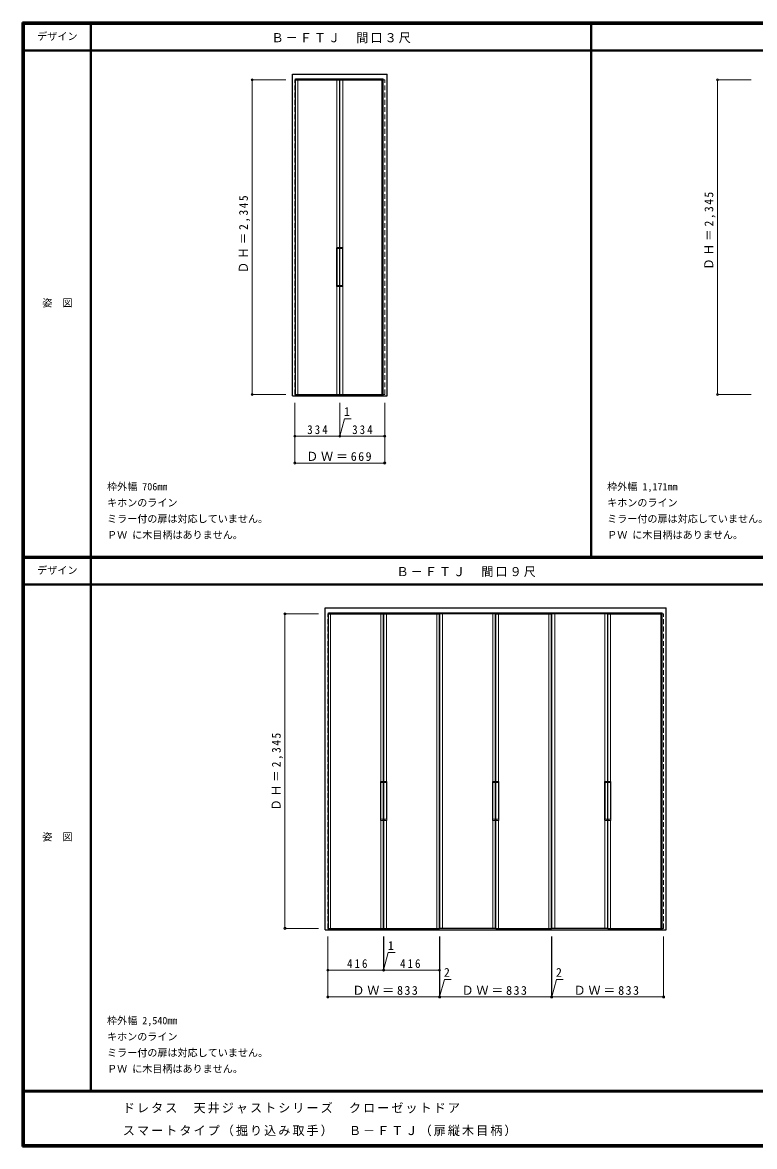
# Model space of a CAD drawing. Units: millimetres, scale not verified. Extents: x -6000 to 5700, y -4307 to 4175.
# Drawn here: x -6000 to -546, y -4205 to 4175 of the extents above; entities that cross this region are included whole.
import ezdxf
from ezdxf.enums import TextEntityAlignment as Align

# ---------------------------------------------------------------- set-up
doc = ezdxf.new("R2010")
doc.units = ezdxf.units.MM
doc.header["$LTSCALE"] = 30
doc.header["$PDMODE"] = 32
doc.header["$PDSIZE"] = 15
doc.linetypes.add('DASHED1', pattern=[1.8, 1.2, -0.6])
for name, color, linetype, lineweight in [('0-2_扉', 3, 'Continuous', 25), ('0-3_仕上げ', 7, 'Continuous', 18), ('0-4_枠', 3, 'Continuous', 25), ('0-6_引手', 7, 'Continuous', 18), ('0-B_寸法', 4, 'Continuous', 9), ('F-1_枠', 6, 'Continuous', 40)]:
    doc.layers.add(name, color=color, linetype=linetype, lineweight=lineweight)
doc.layers.add('0-A_文字', color=7, linetype='Continuous')
doc.layers.add('F-A_文字', color=7, linetype='Continuous')
doc.styles.add('ＭＳ ゴシック', font='')
doc.styles.get('ＭＳ ゴシック').set_extended_font_data('MS Gothic')

msp = doc.modelspace()

# ---------------------------------------------------------------- linework, layer by layer
at = {"layer": '0-2_扉', "color": 4, "linetype": 'DASHED1', "lineweight": 9}
for p, q in [((-3970.17, 1402), (-3970.17, 3747)), ((-3964.67, 3747), (-3970.17, 3747)), ((-3312.67, 3747), (-3301.17, 3747)), ((-3301.17, 1402), (-3301.17, 3747)), ((-3964.67, 1402), (-3970.17, 1402)), ((-3312.67, 1402), (-3301.17, 1402)), ((-3725.5, -2578.5), (-3725.5, -233.5)), ((-3720, -233.5), (-3725.5, -233.5)), ((-1234, -233.5), (-1222.5, -233.5)), ((-1222.5, -2578.5), (-1222.5, -233.5)), ((-3720, -2578.5), (-3725.5, -2578.5)), ((-1234, -2578.5), (-1222.5, -2578.5))]:
    msp.add_line(p, q, dxfattribs=at)
at = {"layer": '0-2_扉'}
for p, q in [((-3964.67, 3747), (-3636.17, 3747)), ((-3636.17, 1402), (-3636.17, 3747)), ((-3635.17, 1402), (-3635.17, 3747)), ((-3635.17, 3747), (-3312.67, 3747)), ((-3964.67, 1402), (-3636.17, 1402)), ((-3635.17, 1402), (-3312.67, 1402)), ((-3720, -233.5), (-3309.5, -233.5)), ((-3308.5, -2578.5), (-3308.5, -233.5)), ((-3308.5, -233.5), (-2892.5, -233.5)), ((-2892.5, -2578.5), (-2892.5, -233.5)), ((-2474.5, -233.5), (-2890.5, -233.5)), ((-2474.5, -2578.5), (-2474.5, -233.5)), ((-2473.5, -2578.5), (-2473.5, -233.5)), ((-2473.5, -233.5), (-2057.5, -233.5)), ((-2057.5, -2578.5), (-2057.5, -233.5)), ((-1639.5, -233.5), (-2055.5, -233.5)), ((-1639.5, -2578.5), (-1639.5, -233.5)), ((-3308.5, -2578.5), (-2892.5, -2578.5)), ((-2473.5, -2578.5), (-2057.5, -2578.5)), ((-1638.5, -2578.5), (-1234, -2578.5))]:
    msp.add_line(p, q, dxfattribs=at)
for points in [[(-3720, -2578.5), (-3309.5, -2578.5), (-3309.5, -233.5)], [(-2474.5, -2578.5), (-2890.5, -2578.5), (-2890.5, -233.5)], [(-1639.5, -2578.5), (-2055.5, -2578.5), (-2055.5, -233.5)], [(-1638.5, -2578.5), (-1638.5, -233.5), (-1234, -233.5)]]:
    msp.add_lwpolyline(points, dxfattribs=at)
at = {"layer": '0-3_仕上げ'}
for p, q in [((-3949.17, 1402), (-3949.17, 3747)), ((-3657.17, 2497), (-3657.17, 3747)), ((-3614.17, 2497), (-3614.17, 3747)), ((-3322.17, 1402), (-3322.17, 3747)), ((-3657.17, 1402), (-3657.17, 2207)), ((-3614.17, 1402), (-3614.17, 2207)), ((-3704.5, -2578.5), (-3704.5, -233.5)), ((-3330.5, -1483.5), (-3330.5, -233.5)), ((-3287.5, -1483.5), (-3287.5, -233.5)), ((-2913.5, -1462.94), (-2913.5, -233.5)), ((-2869.5, -1464.19), (-2869.5, -233.5)), ((-2495.5, -1483.5), (-2495.5, -233.5)), ((-2452.5, -1483.5), (-2452.5, -233.5)), ((-2078.5, -2578.5), (-2078.5, -233.5)), ((-2034.5, -2578.5), (-2034.5, -233.5)), ((-1660.5, -1483.5), (-1660.5, -233.5)), ((-1617.5, -1483.5), (-1617.5, -233.5)), ((-1243.5, -2578.5), (-1243.5, -233.5)), ((-2913.5, -2578.5), (-2913.5, -1462.94)), ((-2869.5, -2578.5), (-2869.5, -1464.19)), ((-2495.5, -1447.54), (-2495.5, -1434.72)), ((-2452.5, -1447.54), (-2452.5, -1444.75)), ((-3330.5, -2578.5), (-3330.5, -1773.5)), ((-3287.5, -2578.5), (-3287.5, -1773.5)), ((-2495.5, -2578.5), (-2495.5, -1773.5)), ((-2452.5, -2578.5), (-2452.5, -1773.5)), ((-1660.5, -2578.5), (-1660.5, -1773.5)), ((-1617.5, -2578.5), (-1617.5, -1773.5))]:
    msp.add_line(p, q, dxfattribs=at)
at = {"layer": '0-4_枠'}
for p, q in [((-3988.67, 1390.5), (-3988.67, 3790.5)), ((-3988.67, 3790.5), (-3282.67, 3790.5)), ((-3282.67, 1390.5), (-3282.67, 3790.5)), ((-3964.67, 1390.5), (-3964.67, 3754.5)), ((-3964.67, 3754.5), (-3312.67, 3754.5)), ((-3312.67, 1390.5), (-3312.67, 3754.5)), ((-3988.67, 1390.5), (-3282.67, 1390.5)), ((-3744, -2590), (-3744, -190)), ((-3744, -190), (-1204, -190)), ((-3720, -2590), (-3720, -226)), ((-3720, -226), (-1234, -226)), ((-1234, -2590), (-1234, -226)), ((-1204, -2590), (-1204, -190)), ((-3744, -2590), (-1204, -2590))]:
    msp.add_line(p, q, dxfattribs=at)
at = {"layer": '0-6_引手'}
for p, q in [((-3659.17, 2494), (-3659.17, 2210)), ((-3656.17, 2497), (-3636.17, 2497)), ((-3656.17, 2486), (-3656.17, 2218)), ((-3653.17, 2489), (-3639.17, 2489)), ((-3639.47, 2497), (-3639.47, 2492)), ((-3636.17, 2492), (-3636.17, 2493.5)), ((-3636.17, 2492), (-3636.17, 2493.5)), ((-3615.17, 2497), (-3635.17, 2497)), ((-3635.17, 2492), (-3635.17, 2493.5)), ((-3635.17, 2492), (-3635.17, 2493.5)), ((-3618.17, 2489), (-3632.17, 2489)), ((-3631.87, 2497), (-3631.87, 2492)), ((-3615.17, 2486), (-3615.17, 2218)), ((-3612.17, 2210), (-3612.17, 2494)), ((-3656.17, 2207), (-3636.17, 2207)), ((-3653.17, 2215), (-3639.17, 2215)), ((-3639.47, 2207), (-3639.47, 2212)), ((-3636.17, 2212), (-3636.17, 2210.5)), ((-3636.17, 2212), (-3636.17, 2210.5)), ((-3636.17, 2212), (-3636.17, 2210.5)), ((-3635.17, 2212), (-3635.17, 2210.5)), ((-3635.17, 2212), (-3635.17, 2210.5)), ((-3635.17, 2212), (-3635.17, 2210.5)), ((-3615.17, 2207), (-3635.17, 2207)), ((-3618.17, 2215), (-3632.17, 2215)), ((-3631.87, 2207), (-3631.87, 2212)), ((-3332.5, -1486.5), (-3332.5, -1770.5)), ((-3329.5, -1483.5), (-3309.5, -1483.5)), ((-3329.5, -1494.5), (-3329.5, -1762.5)), ((-3326.5, -1491.5), (-3312.5, -1491.5)), ((-3312.8, -1483.5), (-3312.8, -1488.5)), ((-3309.5, -1488.5), (-3309.5, -1487)), ((-3309.5, -1488.5), (-3309.5, -1487)), ((-3288.5, -1483.5), (-3308.5, -1483.5)), ((-3308.5, -1488.5), (-3308.5, -1487)), ((-3308.5, -1488.5), (-3308.5, -1487)), ((-3291.5, -1491.5), (-3305.5, -1491.5)), ((-3305.2, -1483.5), (-3305.2, -1488.5)), ((-3288.5, -1494.5), (-3288.5, -1762.5)), ((-3285.5, -1770.5), (-3285.5, -1486.5)), ((-2497.5, -1486.5), (-2497.5, -1770.5)), ((-2494.5, -1483.5), (-2474.5, -1483.5)), ((-2494.5, -1494.5), (-2494.5, -1762.5)), ((-2491.5, -1491.5), (-2477.5, -1491.5)), ((-2477.8, -1483.5), (-2477.8, -1488.5)), ((-2474.5, -1488.5), (-2474.5, -1487)), ((-2474.5, -1488.5), (-2474.5, -1487)), ((-2453.5, -1483.5), (-2473.5, -1483.5)), ((-2473.5, -1488.5), (-2473.5, -1487)), ((-2473.5, -1488.5), (-2473.5, -1487)), ((-2456.5, -1491.5), (-2470.5, -1491.5)), ((-2470.2, -1483.5), (-2470.2, -1488.5)), ((-2453.5, -1494.5), (-2453.5, -1762.5)), ((-2450.5, -1770.5), (-2450.5, -1486.5)), ((-1662.5, -1486.5), (-1662.5, -1770.5)), ((-1659.5, -1483.5), (-1639.5, -1483.5)), ((-1659.5, -1494.5), (-1659.5, -1762.5)), ((-1656.5, -1491.5), (-1642.5, -1491.5)), ((-1642.8, -1483.5), (-1642.8, -1488.5)), ((-1639.5, -1488.5), (-1639.5, -1487)), ((-1639.5, -1488.5), (-1639.5, -1487)), ((-1618.5, -1483.5), (-1638.5, -1483.5)), ((-1638.5, -1488.5), (-1638.5, -1487)), ((-1638.5, -1488.5), (-1638.5, -1487)), ((-1621.5, -1491.5), (-1635.5, -1491.5)), ((-1635.2, -1483.5), (-1635.2, -1488.5)), ((-1618.5, -1494.5), (-1618.5, -1762.5)), ((-1615.5, -1770.5), (-1615.5, -1486.5)), ((-3329.5, -1773.5), (-3309.5, -1773.5)), ((-3326.5, -1765.5), (-3312.5, -1765.5)), ((-3312.8, -1773.5), (-3312.8, -1768.5)), ((-3309.5, -1768.5), (-3309.5, -1770)), ((-3309.5, -1768.5), (-3309.5, -1770)), ((-3309.5, -1768.5), (-3309.5, -1770)), ((-3308.5, -1768.5), (-3308.5, -1770)), ((-3308.5, -1768.5), (-3308.5, -1770)), ((-3308.5, -1768.5), (-3308.5, -1770)), ((-3288.5, -1773.5), (-3308.5, -1773.5)), ((-3291.5, -1765.5), (-3305.5, -1765.5)), ((-3305.2, -1773.5), (-3305.2, -1768.5)), ((-2494.5, -1773.5), (-2474.5, -1773.5)), ((-2491.5, -1765.5), (-2477.5, -1765.5)), ((-2477.8, -1773.5), (-2477.8, -1768.5)), ((-2474.5, -1768.5), (-2474.5, -1770)), ((-2474.5, -1768.5), (-2474.5, -1770)), ((-2474.5, -1768.5), (-2474.5, -1770)), ((-2473.5, -1768.5), (-2473.5, -1770)), ((-2473.5, -1768.5), (-2473.5, -1770)), ((-2473.5, -1768.5), (-2473.5, -1770)), ((-2453.5, -1773.5), (-2473.5, -1773.5)), ((-2456.5, -1765.5), (-2470.5, -1765.5)), ((-2470.2, -1773.5), (-2470.2, -1768.5)), ((-1659.5, -1773.5), (-1639.5, -1773.5)), ((-1656.5, -1765.5), (-1642.5, -1765.5)), ((-1642.8, -1773.5), (-1642.8, -1768.5)), ((-1639.5, -1768.5), (-1639.5, -1770)), ((-1639.5, -1768.5), (-1639.5, -1770)), ((-1639.5, -1768.5), (-1639.5, -1770)), ((-1638.5, -1768.5), (-1638.5, -1770)), ((-1638.5, -1768.5), (-1638.5, -1770)), ((-1638.5, -1768.5), (-1638.5, -1770)), ((-1618.5, -1773.5), (-1638.5, -1773.5)), ((-1621.5, -1765.5), (-1635.5, -1765.5)), ((-1635.2, -1773.5), (-1635.2, -1768.5))]:
    msp.add_line(p, q, dxfattribs=at)
for centre, start, end in [((-3656.17, 2494), 90, 180), ((-3653.17, 2486), 90, 180), ((-3639.17, 2492), 270, 0), ((-3632.17, 2492), 180, 270), ((-3618.17, 2486), 0, 90), ((-3615.17, 2494), 0, 90), ((-3656.17, 2210), 180, 270), ((-3653.17, 2218), 180, 270), ((-3639.17, 2212), 0, 90), ((-3632.17, 2212), 90, 180), ((-3618.17, 2218), 270, 0), ((-3615.17, 2210), 270, 0), ((-3329.5, -1486.5), 90, 180), ((-3326.5, -1494.5), 90, 180), ((-3312.5, -1488.5), 270, 0), ((-3305.5, -1488.5), 180, 270), ((-3291.5, -1494.5), 0, 90), ((-3288.5, -1486.5), 0, 90), ((-2494.5, -1486.5), 90, 180), ((-2491.5, -1494.5), 90, 180), ((-2477.5, -1488.5), 270, 0), ((-2470.5, -1488.5), 180, 270), ((-2456.5, -1494.5), 0, 90), ((-2453.5, -1486.5), 0, 90), ((-1659.5, -1486.5), 90, 180), ((-1656.5, -1494.5), 90, 180), ((-1642.5, -1488.5), 270, 0), ((-1635.5, -1488.5), 180, 270), ((-1621.5, -1494.5), 0, 90), ((-1618.5, -1486.5), 0, 90), ((-3329.5, -1770.5), 180, 270), ((-3326.5, -1762.5), 180, 270), ((-3312.5, -1768.5), 0, 90), ((-3305.5, -1768.5), 90, 180), ((-3291.5, -1762.5), 270, 0), ((-3288.5, -1770.5), 270, 0), ((-2494.5, -1770.5), 180, 270), ((-2491.5, -1762.5), 180, 270), ((-2477.5, -1768.5), 0, 90), ((-2470.5, -1768.5), 90, 180), ((-2456.5, -1762.5), 270, 0), ((-2453.5, -1770.5), 270, 0), ((-1659.5, -1770.5), 180, 270), ((-1656.5, -1762.5), 180, 270), ((-1642.5, -1768.5), 0, 90), ((-1635.5, -1768.5), 90, 180), ((-1621.5, -1762.5), 270, 0), ((-1618.5, -1770.5), 270, 0)]:
    msp.add_arc(centre, 3, start, end, dxfattribs=at)
at = {"layer": '0-B_寸法'}
for p, q in [((-4288.67, 3747), (-4038.67, 3747)), ((-4288.67, 3747), (-4288.67, 1402)), ((-820.5, 3747), (-820.5, 1402)), ((-820.5, 3747), (-570.5, 3747)), ((-4288.67, 1402), (-4038.67, 1402)), ((-820.5, 1402), (-570.5, 1402)), ((-3970.17, 890.5), (-3970.17, 1340.5)), ((-3636.17, 1090.5), (-3636.17, 1340.5)), ((-3301.17, 890.5), (-3301.17, 1340.5)), ((-3970.17, 1090.5), (-3636.17, 1090.5)), ((-3635.17, 1090.5), (-3301.17, 1090.5)), ((-3970.17, 890.5), (-3301.17, 890.5)), ((-4044, -233.5), (-3794, -233.5)), ((-4044, -233.5), (-4044, -2578.5)), ((-4044, -2578.5), (-3794, -2578.5)), ((-3725.5, -3090), (-3725.5, -2640)), ((-3309.5, -2890), (-3309.5, -2640)), ((-3308.5, -2890), (-3308.5, -2640)), ((-2892.5, -3090), (-2892.5, -2640)), ((-2890.5, -3090), (-2890.5, -2640)), ((-2057.5, -3090), (-2057.5, -2640)), ((-2055.5, -3090), (-2055.5, -2640)), ((-1222.5, -3090), (-1222.5, -2640)), ((-3309, -2890), (-3274.05, -2759.57)), ((-3274.05, -2759.57), (-3223.27, -2759.57)), ((-3725.5, -2890), (-3309.5, -2890)), ((-3309.5, -2890), (-3308.5, -2890)), ((-3308.5, -2890), (-2892.5, -2890)), ((-2891.5, -3090), (-2856.55, -2959.57)), ((-2856.55, -2959.57), (-2805.77, -2959.57)), ((-2056.5, -3090), (-2021.55, -2959.57)), ((-2021.55, -2959.57), (-1970.77, -2959.57)), ((-3725.5, -3090), (-2892.5, -3090)), ((-2892.5, -3090), (-2890.5, -3090)), ((-2890.5, -3090), (-2057.5, -3090)), ((-2057.5, -3090), (-2055.5, -3090)), ((-2055.5, -3090), (-1222.5, -3090))]:
    msp.add_line(p, q, dxfattribs=at)
for points in [[(-3636.17, 1090.5), (-3635.17, 1090.5), (-3635.17, 1340.5)], [(-3635.67, 1090.5), (-3600.72, 1220.93), (-3549.93, 1220.93)]]:
    msp.add_lwpolyline(points, dxfattribs=at)
at = {"layer": '0-B_寸法', "color": 7}
for p in [(-4288.67, 3747), (-820.5, 3747), (-4288.67, 1402), (-820.5, 1402), (-3970.17, 1090.5), (-3636.17, 1090.5), (-3635.17, 1090.5), (-3301.17, 1090.5), (-3970.17, 890.5), (-3301.17, 890.5), (-4044, -233.5), (-4044, -2578.5), (-3725.5, -2890), (-3309.5, -2890), (-3308.5, -2890), (-2892.5, -2890), (-3725.5, -3090), (-2892.5, -3090), (-2890.5, -3090), (-2057.5, -3090), (-2055.5, -3090), (-1222.5, -3090)]:
    msp.add_point(p, dxfattribs=at)
at = {"layer": 'F-1_枠'}
for p, q in [((-6000, 4175), (5700, 4175)), ((-6000, 4175), (-6000, -4205)), ((-6000, 4170), (5700, 4170)), ((-6000, 4165), (5700, 4165)), ((-5995, 4175), (-5995, -4205)), ((-5990, 4175), (-5990, -4205)), ((-5490, 4175), (-5490, -3790)), ((-1763.33, 190.5), (-1763.33, 4175)), ((-6000, 3965), (5700, 3965)), ((-6000, 190.5), (5700, 190.5)), ((-6000, 187.5), (5700, 187.5)), ((-6000, 184.5), (5700, 184.5)), ((-6000, -15.5), (5700, -15.5)), ((5700, -3790), (-6000, -3790)), ((5700, -3795), (-6000, -3795)), ((5700, -4195), (-6000, -4195)), ((5700, -4200), (-6000, -4200)), ((5700, -4205), (-6000, -4205))]:
    msp.add_line(p, q, dxfattribs=at)

# ---------------------------------------------------------------- texts
at = {"layer": '0-A_文字', "style": 'ＭＳ ゴシック'}
for s, p in [('枠外幅 706mm', (-5370, 670.5)), ('枠外幅 1,171mm', (-1643.33, 670.5)), ('キホンのライン', (-5370, 550.5)), ('キホンのライン', (-1643.33, 550.5)), ('ミラー付の扉は対応していません。', (-5370, 430.5)), ('ミラー付の扉は対応していません。', (-1643.33, 430.5)), ('ＰＷ に木目柄はありません。', (-5370, 310.5)), ('ＰＷ に木目柄はありません。', (-1643.33, 310.5)), ('枠外幅 2,540mm', (-5370, -3310)), ('キホンのライン', (-5370, -3430)), ('ミラー付の扉は対応していません。', (-5370, -3550)), ('ＰＷ に木目柄はありません。', (-5370, -3670))]:
    msp.add_text(s, height=54.99, dxfattribs=at).set_placement(p, align=Align.BOTTOM_LEFT)
at = {"layer": '0-A_文字', "char_height": 65.98, "attachment_point": 7, "style": 'ＭＳ ゴシック'}
for s, insert in [('\\T1.17;Ｂ－ＦＴＪ\u3000間口３尺', (-4144.17, 4020)), ('\\T1.17;Ｂ－ＦＴＪ\u3000間口９尺', (-3212.5, 39.5))]:
    msp.add_mtext(s, dxfattribs=dict(at, insert=insert))
at = {"layer": '0-B_寸法', "color": 7, "style": 'ＭＳ ゴシック'}
for s, p in [('1', (-3604.47, 1220.93)), ('1', (-3277.8, -2759.57)), ('2', (-2860.3, -2959.57)), ('2', (-2025.3, -2959.57))]:
    msp.add_text(s, height=65.98, dxfattribs=at).set_placement(p, align=Align.BOTTOM_LEFT)
at = {"layer": '0-B_寸法', "color": 7, "char_height": 65.98, "attachment_point": 7, "rotation": 90, "style": 'ＭＳ ゴシック'}
for insert in [(-4303.67, 2305.5), (-835.5, 2331.5), (-4059, -1701.25)]:
    msp.add_mtext('\\T1.26;\\W0.95;ＤＨ＝2,345', dxfattribs=dict(at, insert=insert))
at = {"layer": '0-B_寸法', "color": 7, "char_height": 65.98, "attachment_point": 7, "style": 'ＭＳ ゴシック'}
for s, insert in [('\\T1.38;\\W0.9;334', (-3878.17, 1105.5)), ('\\T1.38;\\W0.9;334', (-3543.17, 1105.5)), ('\\T1.23;ＤＷ＝669', (-3886.17, 905.5)), ('\\T1.38;\\W0.9;416', (-3581.5, -2875)), ('\\T1.38;\\W0.9;416', (-3186.5, -2875)), ('\\T1.23;ＤＷ＝833', (-3541.5, -3075)), ('\\T1.23;ＤＷ＝833', (-2728.5, -3075)), ('\\T1.23;ＤＷ＝833', (-1893.5, -3075))]:
    msp.add_mtext(s, dxfattribs=dict(at, insert=insert))
at = {"layer": 'F-A_文字', "style": 'ＭＳ ゴシック'}
for s, p in [('デザイン', (-5890, 4027.5)), ('姿\u3000図', (-5852.5, 2040.25)), ('デザイン', (-5890, 47)), ('姿\u3000図', (-5852.5, -1940.25))]:
    msp.add_text(s, height=54.99, dxfattribs=at).set_placement(p, align=Align.BOTTOM_LEFT)
at = {"layer": 'F-A_文字', "char_height": 65.98, "attachment_point": 7, "style": 'ＭＳ ゴシック'}
for s, insert in [('\\T1.17;ドレタス\u3000天井ジャストシリーズ\u3000クローゼットドア', (-5252.23, -3958.97)), ('\\T1.17;スマートタイプ（掘り込み取手）\u3000Ｂ－ＦＴＪ（扉縦木目柄）', (-5252.23, -4128.39))]:
    msp.add_mtext(s, dxfattribs=dict(at, insert=insert))

doc.saveas('drawing.dxf')
